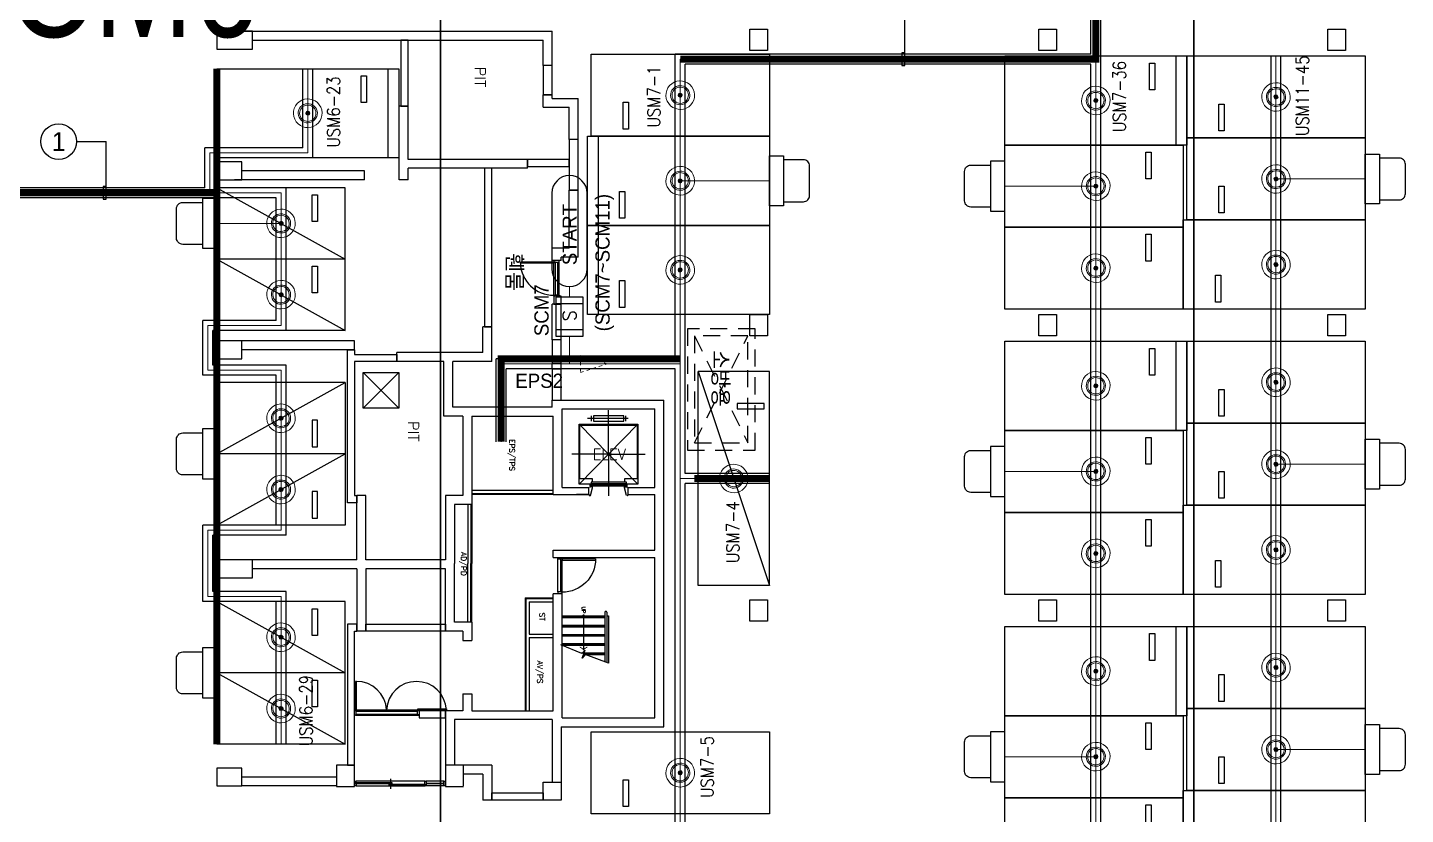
# Model space of a CAD drawing. Header units: millimetres. Extents: x 116443 to 620443, y -399357 to -63957.
# Drawn here: x 288701 to 327323, y -195281 to -173214 of the extents above; entities that cross this region are included whole.
import ezdxf
from ezdxf.enums import TextEntityAlignment as Align

# ---------------------------------------------------------------- set-up
doc = ezdxf.new("R2010")
doc.units = ezdxf.units.MM
doc.header["$LTSCALE"] = 600
for name, pattern in [('AUDIT_D_080121100638-0', [0]), ('H1', [1, 0.5, -0.5]), ('HIDD', [1.3, 0.8, -0.5])]:
    doc.linetypes.add(name, pattern=pattern)
for name, color, linetype, lineweight in [('1-주차면센서', 3, 'Continuous', 15), ('SD-배선', 6, 'Continuous', 0), ('TIS-TEXT', 7, 'Continuous', 18), ('주차관제', 4, 'Continuous', 158)]:
    doc.layers.add(name, color=color, linetype=linetype, lineweight=lineweight)
for name, color, linetype in [('2-주차안내등', 2, 'Continuous'), ('PARKING', 7, 'Continuous'), ('RACY WAY', 1, 'Continuous'), ('SD', 7, 'AUDIT_D_080121100638-0'), ('SD4', 1, 'Continuous'), ('z', 8, 'Continuous'), ('레이스웨이', 6, 'Continuous'), ('유도관제-TEXT', 7, 'Continuous'), ('유도관제-공간표시등', 2, 'Continuous'), ('유도관제-구역제어장치', 2, 'Continuous'), ('유도관제-통신', 6, 'Continuous')]:
    doc.layers.add(name, color=color, linetype=linetype)
doc.styles.add('GHS', font='romans.shx', dxfattribs={"bigfont": 'ghs.shx'})
doc.styles.add('H', font='', dxfattribs={"width": 0.85})
doc.styles.add('돋움', font='')
doc.styles.get('H').set_extended_font_data('HY울릉도M')
doc.styles.get('돋움').set_extended_font_data('Dotum')

# ---------------------------------------------------------------- blocks, each defined once
blk = doc.blocks.new('주차-일반형')
at = {"layer": 'z', "color": 8, "linetype": 'Continuous', "flags": 128}
blk.add_lwpolyline([(0, 5100), (2300, 5100), (2300, 100), (0, 100)], close=True, dxfattribs=at)
at = {"layer": 'z', "color": 8, "linetype": 'Continuous'}
blk.add_lwpolyline([(950, 4050), (200, 4050), (200, 4200), (950, 4200)], close=True, dxfattribs=at)
blk = doc.blocks.new('주차-확장형')
at = {"layer": 'z', "color": 8, "linetype": 'Continuous'}
blk.add_line((0, 300), (2500, 300), dxfattribs=at)
at = {"layer": 'z', "color": 8, "linetype": 'Continuous', "flags": 128}
for points in [[(2500, 0), (0, 0), (0, 5100), (2500, 5100)], [(1550, 1050), (2300, 1050), (2300, 900), (1550, 900)]]:
    blk.add_lwpolyline(points, close=True, dxfattribs=at)
blk = doc.blocks.new('주차-경형')
at = {"layer": 'z', "color": 8}
blk.add_lwpolyline([(2000, 3600), (0, 3600), (0, 0), (2000, 3600), (2000, 0), (0, 0)], dxfattribs=at)
at = {"layer": 'z', "color": 8, "linetype": 'Continuous'}
blk.add_lwpolyline([(950, 2675), (200, 2675), (200, 2825), (950, 2825)], close=True, dxfattribs=at)
blk = doc.blocks.new('지하-천창소방')
at = {"layer": 'z', "color": 8, "linetype": 'HIDD'}
for p, q in [((-1500, -750), (1500, 750)), ((1500, -750), (-1500, 750))]:
    blk.add_line(p, q, dxfattribs=at)
for points in [[(1700, -950), (1700, 950), (-1700, 950), (-1700, -950)], [(1500, -750), (1500, 750), (-1500, 750), (-1500, -750)]]:
    blk.add_lwpolyline(points, close=True, dxfattribs=at)
at = {"layer": 'z', "color": 8, "linetype": 'HIDD', "style": 'GHS'}
blk.add_text('소방용', height=500, dxfattribs=at).set_placement((-1096, -284))
blk = doc.blocks.new('주차-평형')
at = {"layer": 'z', "color": 8, "flags": 128}
blk.add_lwpolyline([(6000, 2000), (0, 2000), (0, 0), (6000, 2000), (6000, 0), (0, 0)], dxfattribs=at)
at = {"layer": 'z', "color": 8, "linetype": 'Continuous'}
blk.add_lwpolyline([(1050, 1100), (1050, 1850), (900, 1850), (900, 1100)], close=True, dxfattribs=at)
blk = doc.blocks.new('eq-el-011-D-P')
at = {"layer": 'z', "color": 8}
for p, q in [((-485, 1975), (-485, 1825)), ((0, 894), (0, 2135)), ((485, 1825), (485, 1975)), ((825, 1735), (-825, 53)), ((-825, 1735), (825, 53)), ((-825, 53), (-825, 1735)), ((-825, 1735), (825, 1735)), ((550, 1900), (-585, 1900)), ((825, 1735), (825, 53)), ((0, 894), (-1025, 894)), ((0, 894), (0, -272)), ((0, 894), (1025, 894)), ((-450, 53), (-825, 53)), ((-460, 65), (-450, 65)), ((-450, 65), (-450, 53)), ((0, 115), (0, 75)), ((0, 40), (0, 0)), ((450, 65), (460, 65)), ((460, 65), (450, 65)), ((450, 53), (450, 65)), ((825, 53), (450, 53)), ((-540, -235), (-540, -260)), ((-535, -265), (-514, -265)), ((-520, -20), (-520, -35)), ((-455, -15), (-515, -15)), ((-509, -261), (-450, -46)), ((-450, -44), (-450, -20)), ((450, -44), (450, -20)), ((509, -261), (450, -46)), ((455, -15), (515, -15)), ((535, -265), (514, -265)), ((520, -20), (520, -35)), ((540, -235), (540, -260))]:
    blk.add_line(p, q, dxfattribs=at)
for points in [[(-425, 1975), (-425, 1825), (425, 1825), (425, 1975)], [(-510, 40), (510, 40), (510, 0), (-510, 0)], [(500, 75), (500, 115), (-490, 115), (-490, 75)]]:
    blk.add_lwpolyline(points, close=True, dxfattribs=at)
blk.add_lwpolyline([(-460, 125), (-450, 125), (-450, 210), (-800, 210), (-800, 1710), (800, 1710), (800, 210), (450, 210), (450, 125), (460, 125)], dxfattribs=at)
for centre, start, end in [((-535, -260), 180, 270), ((-515, -20), 90, 180), ((-514, -260), 270, 344.7449), ((-455, -20), 0, 90), ((-455, -44), 344.7449, 360), ((455, -20), 90, 180), ((455, -44), 180, 195.2551), ((514, -260), 195.2551, 270), ((515, -20), 0, 90), ((535, -260), 270, 0)]:
    blk.add_arc(centre, 5, start, end, dxfattribs=at)
blk = doc.blocks.new('99코아-기준층$0$SD-A-1000-민영')
at = {"layer": 'z', "color": 8}
for p, q in [((-75, 0), (-75, 939)), ((-40, 940), (-40, 0)), ((-1020, 0), (-1010, 0)), ((0, 0), (-10, 0)), ((-1010, -120), (-1020, -120)), ((-980, 0), (-70, 0)), ((-965, -40), (-55, -40)), ((-965, -120), (-55, -120)), ((-40, 0), (-75, 0)), ((-10, -120), (0, -120))]:
    blk.add_line(p, q, dxfattribs=at)
for points in [[(-1010, -30), (-1010, 0), (-980, 0), (-980, -40), (-965, -40), (-965, -120), (-1010, -120), (-1010, -95)], [(-10, -30), (-10, 0), (-40, 0), (-40, -40), (-55, -40), (-55, -120), (-10, -120), (-10, -95)]]:
    blk.add_lwpolyline(points, dxfattribs=at)
blk.add_arc((-40, 0), 940, 90, 180, dxfattribs=at)
blk = doc.blocks.new('A$C290E0136')
at = {"layer": 'z', "color": 8}
for p, q in [((30, 200), (930, 200)), ((30, 50), (970, 50)), ((45, 160), (955, 160)), ((45, 90), (955, 90))]:
    blk.add_line(p, q, dxfattribs=at)
for points in [[(970, 200), (930, 200), (930, 1140), (970, 1140)], [(30, 200), (30, 160), (45, 160), (45, 90), (30, 50), (0, 50), (0, 200)], [(970, 200), (970, 160), (955, 160), (955, 90), (970, 50), (1000, 50), (1000, 200)]]:
    blk.add_lwpolyline(points, close=True, dxfattribs=at)
blk.add_arc((965, 206), 935, 92.1383, 180.3524, dxfattribs=at)
blk = doc.blocks.new('sa654f6s5d')
at = {"layer": 'z', "color": 8, "linetype": 'Continuous', "ltscale": 0.5}
for p, q in [((109233, 77963, 0), (110233, 76963, 0)), ((110233, 77963, 0), (109233, 76963, 0))]:
    blk.add_line(p, q, dxfattribs=at)
at = {"layer": 'z', "color": 8, "linetype": 'Continuous', "ltscale": 0.5, "elevation": 0}
blk.add_lwpolyline([(110233, 76963), (109233, 76963), (109233, 77963), (110233, 77963), (110233, 76963)], dxfattribs=at)
blk = doc.blocks.new('TIS-주차면센서(확대)')
at = {"layer": '1-주차면센서'}
blk.add_hatch(color=256, dxfattribs=at).paths.add_polyline_path([(43.5, 0, 1), (-43.5, 0, 1)])
h = blk.add_hatch(color=256, dxfattribs=at)
edge = h.paths.add_edge_path()
edge.add_arc((0, 0), 43.5, 0, 360)
for radius in [303.5, 203.5, 173.5, 43.5]:
    blk.add_circle((0, 0), radius, dxfattribs=at)
blk = doc.blocks.new('공간표시등')
at = {"layer": '2-주차안내등'}
blk.add_lwpolyline([(-228, 337), (-546, 337, 0.414214), (-646, 237), (-646, -237, 0.414214), (-546, -337), (-228, -337)], format="xyb", close=True, dxfattribs=at)
blk.add_lwpolyline([(-228, -401), (-228, 401), (0, 401), (0, -401)], close=True, dxfattribs=at)
blk = doc.blocks.new('유도관제')
at = {"layer": 'RACY WAY', "ltscale": 0.3}
for p, q in [((318505, -173961), (318505, -163851)), ((318785, -260181, 0), (318785, -163851)), ((306855, -182506), (306855, -173961)), ((318505, -173961), (306855, -173961)), ((323555, -221251, 0), (323555, -174011)), ((323835, -220971, 0), (323835, -174011)), ((296415, -176587, 0), (296415, -174367)), ((296695, -176867, 0), (296695, -174367)), ((307135, -185721), (307135, -174241)), ((318505, -174241), (307135, -174241)), ((318505, -260181), (318505, -174241)), ((296415, -176587, 0), (293674, -176587, 0)), ((293674, -177705, 0), (293674, -176587, 0)), ((296695, -176867, 0), (293954, -176867, 0)), ((293954, -177705, 0), (293954, -176867, 0)), ((293674, -177705, 0), (284445, -177705, 0)), ((295665, -177985, 0), (284445, -177985, 0)), ((295945, -177705), (293954, -177705, 0)), ((295665, -181425, 0), (295665, -177985, 0)), ((295945, -181705, 0), (295945, -177705)), ((295665, -181425, 0), (293611, -181425, 0)), ((293611, -182965, 0), (293611, -181425, 0)), ((295945, -181705, 0), (293891, -181705, 0)), ((293891, -182685, 0), (293891, -181705, 0)), ((295945, -182685, 0), (293891, -182685, 0)), ((295945, -187451, 0), (295945, -182685, 0)), ((306855, -182506), (301836, -182506)), ((301836, -184828), (301836, -182506)), ((295665, -182965, 0), (293611, -182965, 0)), ((295665, -187171, 0), (295665, -182965, 0)), ((306855, -182786), (302116, -182786)), ((302116, -184828), (302116, -182786)), ((306855, -230921), (306855, -182786)), ((309495, -185721), (307135, -185721)), ((309495, -186001), (307135, -186001)), ((307135, -217721, 0), (307135, -186001)), ((295665, -187171), (293611, -187171, 0)), ((293611, -189311, 0), (293611, -187171, 0)), ((295945, -187451, 0), (293891, -187451, 0)), ((293891, -189031, 0), (293891, -187451, 0)), ((295945, -189031), (293891, -189031, 0)), ((295945, -193311, 0), (295945, -189031, 0)), ((295665, -189311), (293611, -189311, 0)), ((295665, -193311, 0), (295665, -189311, 0))]:
    blk.add_line(p, q, dxfattribs=at)
at = {"layer": 'SD', "color": 4, "ltscale": 0.3}
for p, q in [((303397, -177859), (303397, -179981)), ((304386, -179981), (304386, -177859))]:
    blk.add_line(p, q, dxfattribs=at)
for centre, start, end in [((303891, -177859), 360, 180), ((303891, -179981), 180, 360)]:
    blk.add_arc(centre, 494, start, end, dxfattribs=at)
at = {"layer": 'SD-배선', "ltscale": 0.3}
for p, q in [((318645, -260321, 0), (318645, -163711)), ((306995, -231061, 0), (306995, -174101)), ((318645, -174101), (306995, -174101)), ((323695, -221111, 0), (323695, -174011)), ((296555, -176727), (296555, -174367)), ((296555, -176727, 0), (293814, -176727, 0)), ((293814, -177845, 0), (293814, -176727, 0)), ((309495, -177511), (306995, -177511)), ((316095, -177661), (318645, -177661)), ((326195, -177461), (323695, -177461)), ((295805, -177845, 0), (284305, -177845, 0)), ((295805, -181565), (295805, -177845)), ((294005, -178705), (295805, -178705)), ((303891, -180776), (303891, -180476)), ((295805, -181565, 0), (293751, -181565, 0)), ((293751, -182825, 0), (293751, -181565, 0)), ((303891, -181865), (303891, -182646)), ((306995, -182646), (301976, -182646)), ((301976, -184828), (301976, -182646)), ((303709, -182646), (304950, -182646)), ((295805, -182825, 0), (293751, -182825, 0)), ((295805, -187311), (295805, -182825)), ((294005, -185171), (295805, -185171)), ((316095, -185661), (318645, -185661)), ((326195, -185461), (323695, -185461)), ((309495, -185861), (306995, -185861)), ((295805, -187311, 0), (293751, -187311, 0)), ((293751, -189171), (293751, -187311, 0)), ((295805, -189171, 0), (293751, -189171, 0)), ((295805, -193311), (295805, -189171)), ((294005, -191311), (295805, -191311)), ((326195, -193461), (323695, -193461)), ((316095, -193661), (318645, -193661))]:
    blk.add_line(p, q, dxfattribs=at)
at = {"layer": 'SD-배선', "linetype": 'H1', "ltscale": 0.3}
for p, q in [((304202, -182410), (304202, -182883)), ((304950, -182646), (304202, -182410)), ((304202, -182883), (304950, -182646))]:
    blk.add_line(p, q, dxfattribs=at)
at = {"layer": 'SD4', "ltscale": 0.3}
blk.add_circle((289573, -176412, 0), 500, dxfattribs=at)
at = {"layer": '유도관제-TEXT', "color": 1, "ltscale": 0.3}
for p, q in [((313290, -173923), (313290, -172668)), ((290073, -176412, 0), (290908, -176412, 0)), ((290908, -177667, 0), (290908, -176412, 0))]:
    blk.add_line(p, q, dxfattribs=at)
blk.add_lwpolyline([(313290, -174278), (313290, -173923), (313204, -173923), (313204, -174278)], close=True, dxfattribs=at)
at = {"layer": '유도관제-TEXT', "color": 1, "ltscale": 0.3, "elevation": 0}
blk.add_lwpolyline([(290908, -178023), (290908, -177667), (290822, -177667), (290822, -178023)], close=True, dxfattribs=at)
at = {"layer": '유도관제-구역제어장치', "ltscale": 0.3}
for p, q in [((303504, -180776), (303504, -181865)), ((304278, -180776), (303504, -180776)), ((303504, -180957), (304278, -180957)), ((304278, -181865), (304278, -180776)), ((303504, -181683), (304278, -181683)), ((303504, -181865), (304278, -181865))]:
    blk.add_line(p, q, dxfattribs=at)
at = {"layer": 'PARKING', "xscale": 1.319999999436676, "yscale": 1.320000000298023, "zscale": 1.319999999948777}
for p, rotation in [((306995, -175111), 36.24765589264658), ((318645, -175261), 36.24765589264658), ((323695, -175161), 36.24765589264658), ((296555, -175617), 36.24765589264658), ((306995, -177511), 36.24765589264658), ((318645, -177661), 36.24765589264658), ((323695, -177461), 36.24765589264658), ((295805, -178705), 36.24765589264658), ((306995, -180011), 36.24765589264658), ((318645, -179961), 36.24765589264658), ((323695, -179861), 36.24765589264658), ((295805, -180705), 36.24765589264658), ((323695, -183161), 36.24765589264658), ((318645, -183261), 36.24765589264658), ((295805, -184171), 36.24765589264658), ((323695, -185461), 36.24765589264658), ((308495, -185861), 126.2476558926466), ((318645, -185661), 36.24765589264658), ((295805, -186171), 36.24765589264658), ((323695, -187861), 36.24765589264658), ((318645, -187961), 36.24765589264658), ((295805, -190311), 36.24765589264658), ((318645, -191261), 36.24765589264658), ((323695, -191161), 36.24765589264658), ((295805, -192311), 36.24765589264658), ((318645, -193661), 36.24765589264658), ((323695, -193461), 36.24765589264658), ((306995, -194111), 36.24765589264658)]:
    blk.add_blockref('TIS-주차면센서(확대)', p, dxfattribs=dict(at, rotation=rotation))
at = {"layer": '유도관제-공간표시등', "ltscale": 0.3, "yscale": 1.746523059904575, "zscale": 1.746523057621223}
for p, xscale, rotation in [((309495, -177511), 1.746523060499175, 180.000000000001), ((326195, -177461), 1.746523060499175, 180.000000000001), ((316095, -177661), -1.746523060499175, 179.9999999999989), ((294005, -178705), -1.746523060499175, 179.9999999999989), ((294005, -185171), -1.746523060499175, 179.9999999999989), ((316095, -185661), -1.746523060499175, 179.9999999999989), ((326195, -185461), 1.746523060499175, 180.000000000001), ((294005, -191311), -1.746523060499175, 179.9999999999989), ((316095, -193661), -1.746523060499175, 179.9999999999989), ((326195, -193461), 1.746523060499175, 180.000000000001)]:
    blk.add_blockref('공간표시등', p, dxfattribs=dict(at, xscale=xscale, rotation=rotation))
at = {"layer": 'SD', "color": 0, "ltscale": 0.3, "style": '돋움'}
blk.add_text('1', height=528, dxfattribs=at).set_placement((289573, -176412, 0), align=Align.MIDDLE)
for s, p in [('(SCM7~SCM11)', (305017, -181733, 0)), ('START', (304096, -179877)), ('SCM7', (303307, -181868, 0))]:
    blk.add_text(s, height=400, rotation=90, dxfattribs=at).set_placement(p)
at = {"layer": 'SD', "color": 1, "ltscale": 0.3, "style": '돋움'}
blk.add_text('EPS2', height=400, rotation=360, dxfattribs=at).set_placement((302372, -183320, 0))
at = {"layer": 'TIS-TEXT', "color": 6, "ltscale": 0.3, "style": 'GHS', "width": 0.85}
blk.add_text('USM11-45', height=360, rotation=90, dxfattribs=at).set_placement((324435, -175124), align=Align.MIDDLE)
at = {"layer": 'TIS-TEXT', "color": 1, "ltscale": 0.3, "style": 'GHS', "width": 0.85}
for s, p in [('USM7-1', (306256, -175148)), ('USM7-36', (319306, -175148)), ('USM7-4', (308468, -187364)), ('USM7-5', (307750, -193949))]:
    blk.add_text(s, height=360, rotation=90, dxfattribs=at).set_placement(p, align=Align.MIDDLE)
at = {"layer": 'TIS-TEXT', "color": 7, "ltscale": 0.3, "style": 'GHS', "width": 0.85}
for s, p in [('USM6-23', (297277, -175581)), ('USM6-29', (296504, -192367))]:
    blk.add_text(s, height=360, rotation=90, dxfattribs=at).set_placement(p, align=Align.MIDDLE)
at = {"layer": '유도관제-구역제어장치', "ltscale": 0.3, "style": 'GHS', "width": 1}
blk.add_text('S', height=367, rotation=90, dxfattribs=at).set_placement((303891, -181294), align=Align.MIDDLE_CENTER)

msp = doc.modelspace()

# ---------------------------------------------------------------- linework, layer by layer
at = {"layer": 'z', "color": 8}
for p, q in [((294004.9, -173315.7), (303404.9, -173315.7, 0)), ((295004.9, -173565.7, 0), (303154.9, -173565.7, 0)), ((298144.9, -177480.7), (294504.9, -177480.7)), ((297864.9, -182000.7), (294704.9, -182000.7)), ((303654.9, -181970.7), (303404.9, -181970.7)), ((303654.9, -182630.7), (303404.9, -182630.7)), ((303654.9, -183660.7), (306534.9, -183660.7)), ((306534.9, -192820.7), (306534.9, -183660.7)), ((303434.9, -186310.7), (303434.9, -184110.7)), ((303684.9, -186110.7), (303684.9, -183910.7)), ((303684.9, -183910.7), (306284.9, -183910.7)), ((306284.9, -186110.7), (306284.9, -183910.7)), ((303684.9, -186110.7), (304434.9, -186110.7)), ((304434.9, -186310.7), (304434.9, -186110.7)), ((305534.9, -186110.7), (306284.9, -186110.7)), ((305534.9, -186310.7), (305534.9, -186110.7)), ((300899.9, -186340.7), (300414.9, -186340.7)), ((300414.9, -186340.7), (300414.9, -188140.7)), ((303434.9, -186200.7), (301149.9, -186200.7)), ((303434.9, -186290.7), (301149.9, -186290.7)), ((303434.9, -186310.7), (301149.9, -186310.7)), ((303434.9, -186310.7), (304434.9, -186310.7)), ((304434.9, -186310.7), (304084.9, -186310.7)), ((305534.9, -186310.7), (306284.9, -186310.7)), ((306284.9, -187870.7), (306284.9, -186310.7)), ((300664.9, -186590.7), (300664.9, -188240.7)), ((301149.9, -186590.7), (300664.9, -186590.7)), ((301040, -186590.7), (301040, -188242.5)), ((301130, -186590.7), (301130, -188242.5)), ((301149.9, -186590.7), (301149.9, -188240.7)), ((303434.9, -188070.7), (303434.9, -187870.7)), ((303434.9, -187870.7), (306284.9, -187870.7)), ((303434.9, -188070.7), (306284.9, -188070.7)), ((306284.9, -192570.7), (306284.9, -188070.7)), ((297934.9, -188140.7), (294004.9, -188140.7)), ((297934.9, -188390.7), (295004.9, -188390.7)), ((300414.9, -190140.7), (300414.9, -188390.7)), ((300664.9, -189890.7), (300664.9, -188240.7)), ((301040, -189890.7), (301040, -188238.9)), ((301130, -189890.7), (301130, -188238.9)), ((301149.9, -189890.7), (301149.9, -188240.7)), ((302649.9, -189205.7), (302649.9, -192370.7)), ((302649.9, -189205.7), (303434.9, -189205.7)), ((302669.9, -189225.7), (302669.9, -192370.7)), ((302669.9, -189225.7), (303434.9, -189225.7)), ((303434.9, -192370.7), (303434.9, -189090.7)), ((303684.9, -189090.7), (303434.9, -189090.7)), ((303684.9, -192570.7), (303684.9, -189090.7)), ((302759.9, -189315.7), (302759.9, -190225.7)), ((302759.9, -189315.7), (303434.9, -189315.7)), ((304884.9, -189610.7), (304884.9, -191001.8)), ((304934.9, -189610.7), (304934.9, -191020.1)), ((301149.9, -189890.7), (300664.9, -189890.7)), ((303684.9, -189710.7), (304884.9, -189710.7)), ((303684.9, -189725.7), (304884.9, -189725.7)), ((303684.9, -189740.7), (304884.9, -189740.7)), ((303684.9, -189755.7), (304884.9, -189755.7)), ((303684.9, -189970.7), (304884.9, -189970.7)), ((303684.9, -189985.7), (304884.9, -189985.7)), ((303684.9, -190000.7), (304884.9, -190000.7)), ((303684.9, -190015.7), (304884.9, -190015.7)), ((304284.9, -189710.7), (304284.9, -190669.6)), ((304934.9, -189710.7), (304984.9, -189710.7)), ((304984.9, -189710.7), (304984.9, -191038.4)), ((300899.9, -190140.7), (300414.9, -190140.7)), ((302759.9, -190225.7), (303434.9, -190225.7)), ((302759.9, -190315.7), (302759.9, -192370.7)), ((302759.9, -190315.7), (303434.9, -190315.7)), ((303684.9, -190230.7), (304884.9, -190230.7)), ((303684.9, -190245.7), (304884.9, -190245.7)), ((303684.9, -190260.7), (304884.9, -190260.7)), ((303684.9, -190275.7), (304884.9, -190275.7)), ((303684.9, -190490.7), (304884.9, -190490.7)), ((303684.9, -190505.7), (304884.9, -190505.7)), ((303684.9, -190520.7), (304884.9, -190520.7)), ((303684.9, -190535.7), (304884.9, -190535.7)), ((304205.6, -190750.7), (304884.9, -190750.7)), ((304279.8, -190795.7), (304884.9, -190795.7)), ((304285.5, -190780.7), (304884.9, -190780.7)), ((304291.2, -190765.7), (304884.9, -190765.7)), ((297889.9, -192500.7), (299639.9, -192500.7)), ((297904.9, -192385.7), (299624.9, -192385.7)), ((297904.9, -192465.7), (299624.9, -192465.7)), ((297919.9, -192350.7), (299639.9, -192350.7)), ((303684.9, -192570.7), (306284.9, -192570.7)), ((303654.9, -192820.7), (306534.9, -192820.7)), ((297364.9, -194480.7), (294704.9, -194480.7)), ((297874.9, -194480.7), (297874.9, -194350.7)), ((297874.9, -194350.7), (297914.9, -194350.7)), ((297914.9, -194480.7), (297874.9, -194480.7)), ((297899.9, -194375.7), (297899.9, -194425.7)), ((297899.9, -194375.7), (297914.9, -194375.7)), ((297914.9, -194425.7), (297899.9, -194425.7)), ((297909.9, -194420.7), (297909.9, -194380.7)), ((297909.9, -194380.7), (297979.9, -194380.7)), ((298909.9, -194420.7), (297909.9, -194420.7)), ((299849.9, -194350.7), (297914.9, -194350.7)), ((297914.9, -194375.7), (297914.9, -194350.7)), ((297914.9, -194425.7), (297914.9, -194480.7)), ((297914.9, -194480.7), (299849.9, -194480.7)), ((297979.9, -194380.7), (297979.9, -194420.7)), ((297979.9, -194380.7), (298909.9, -194380.7)), ((298839.9, -194400.7), (297979.9, -194400.7)), ((298839.9, -194380.7), (298839.9, -194420.7)), ((298839.9, -194470.7), (298839.9, -194430.7)), ((298839.9, -194430.7), (298909.9, -194430.7)), ((299839.9, -194470.7), (298839.9, -194470.7)), ((298874.9, -194284.9), (298874.9, -194559.2)), ((298909.9, -194380.7), (298909.9, -194420.7)), ((298909.9, -194430.7), (298909.9, -194470.7)), ((298909.9, -194430.7), (299839.9, -194430.7)), ((298909.9, -194450.7), (299769.9, -194450.7)), ((299769.9, -194430.7), (299769.9, -194470.7)), ((299799.9, -194430.7), (299839.9, -194430.7)), ((299834.9, -194430.7), (299834.9, -194350.7)), ((299834.9, -194350.7), (299874.9, -194350.7)), ((299834.9, -194430.7), (299849.9, -194430.7)), ((299849.9, -194470.7), (299834.9, -194470.7)), ((299834.9, -194470.7), (299834.9, -194480.7)), ((299874.9, -194480.7), (299834.9, -194480.7)), ((299849.9, -194350.7), (299839.9, -194350.7)), ((299839.9, -194430.7), (299839.9, -194470.7)), ((299839.9, -194480.7), (299849.9, -194480.7)), ((299849.9, -194470.7), (299849.9, -194430.7)), ((299874.9, -194350.7), (299874.9, -194480.7)), ((300364.9, -194350.7), (299874.9, -194350.7)), ((300364.9, -194409.7), (299874.9, -194409.7)), ((300364.9, -194421.7), (299874.9, -194421.7)), ((300364.9, -194480.7), (299874.9, -194480.7))]:
    msp.add_line(p, q, dxfattribs=at)
at = {"layer": 'z', "color": 8, "ltscale": 5000}
for p, q in [((303404.9, -174280.7), (303404.9, -173315.7)), ((303154.9, -174280.7), (303154.9, -173565.7)), ((303404.9, -174280.7), (303154.9, -174280.7)), ((303404.9, -175100.7), (303154.9, -175100.7)), ((303154.9, -175450.7), (303154.9, -175100.7)), ((303404.9, -175200.7), (303404.9, -175100.7)), ((303404.9, -175200.7), (304134.9, -175200.7)), ((304134.9, -176355.7), (304134.9, -175200.7)), ((299114.9, -177480.7), (299114.9, -175420.7)), ((299364.9, -175420.7), (299114.9, -175420.7)), ((299364.9, -176910.7), (299364.9, -175420.7)), ((303154.9, -175450.7), (303884.9, -175450.7)), ((303884.9, -176355.7), (303884.9, -175450.7)), ((304134.9, -176355.7), (303884.9, -176355.7)), ((298144.9, -177230.7), (294704.9, -177230.7)), ((298144.9, -177480.7), (298144.9, -177230.7)), ((302709.9, -176910.7), (299364.9, -176910.7)), ((299364.9, -177480.7), (299364.9, -177160.7)), ((302709.9, -177160.7), (299364.9, -177160.7)), ((302709.9, -177160.7), (302709.9, -176910.7)), ((299364.9, -177480.7), (299114.9, -177480.7)), ((304134.9, -177775.7), (303884.9, -177775.7)), ((303884.9, -179400.7), (303884.9, -177775.7)), ((304134.9, -179650.7), (304134.9, -177775.7)), ((303884.9, -179400.7), (303404.9, -179400.7)), ((303404.9, -179750.7), (303404.9, -179400.7)), ((303654.9, -179750.7), (303404.9, -179750.7)), ((304134.9, -179650.7), (303654.9, -179650.7)), ((303654.9, -179750.7), (303654.9, -179650.7)), ((303654.9, -180970.7), (303404.9, -180970.7)), ((303404.9, -181970.7), (303404.9, -180970.7)), ((303654.9, -181970.7), (303654.9, -180970.7)), ((301709.9, -181605.7), (301459.9, -181605.7)), ((301459.9, -182330.7), (301459.9, -181605.7)), ((301709.9, -182580.7), (301709.9, -181605.7)), ((297864.9, -182250.7), (294704.9, -182250.7)), ((297864.9, -182250.7), (297864.9, -182000.7)), ((301459.9, -182330.7), (299054.9, -182330.7)), ((299054.9, -182580.7), (299054.9, -182330.7)), ((300369.9, -182580.7), (299054.9, -182580.7)), ((300369.9, -184110.7), (300369.9, -182580.7)), ((301709.9, -182580.7), (300619.9, -182580.7)), ((300619.9, -183860.7), (300619.9, -182580.7)), ((303404.9, -182790.7), (303404.9, -182630.7)), ((303654.9, -182790.7), (303654.9, -182630.7)), ((303654.9, -182790.7), (303404.9, -182790.7)), ((303404.9, -183860.7), (303404.9, -183660.7)), ((303404.9, -183660.7), (303654.9, -183660.7)), ((300899.9, -184110.7), (300369.9, -184110.7)), ((303404.9, -183860.7), (300619.9, -183860.7)), ((300899.9, -184110.7), (300899.9, -186340.7)), ((301149.9, -184110.7), (301149.9, -186590.7)), ((301149.9, -184110.7), (303434.9, -184110.7)), ((297934.9, -188140.7), (297934.9, -186340.7)), ((298184.9, -186340.7), (297934.9, -186340.7)), ((298184.9, -188140.7), (298184.9, -186340.7)), ((297934.9, -188390.7), (297934.9, -190140.7)), ((300414.9, -188140.7), (298184.9, -188140.7)), ((298184.9, -188390.7), (298184.9, -190140.7)), ((300414.9, -188390.7), (298184.9, -188390.7)), ((301149.9, -189890.7), (301149.9, -190400.7)), ((298184.9, -190140.7), (297934.9, -190140.7)), ((300899.9, -190140.7), (300899.9, -190400.7)), ((300899.9, -190400.7), (301049.9, -190400.7)), ((301049.9, -190400.7), (301149.9, -190400.7)), ((300899.9, -191900.7), (300899.9, -192370.7)), ((300899.9, -191900.7), (301049.9, -191900.7)), ((301049.9, -191900.7), (301149.9, -191900.7)), ((301149.9, -191900.7), (301149.9, -192370.7)), ((300419.9, -192370.7), (300419.9, -194100.7)), ((300899.9, -192370.7), (300419.9, -192370.7)), ((300669.9, -192620.7), (300669.9, -193900.7)), ((303404.9, -192620.7), (300669.9, -192620.7)), ((301149.9, -192370.7), (303434.9, -192370.7)), ((303404.9, -192620.7), (303404.9, -194375.7)), ((303654.9, -192820.7), (303654.9, -194375.7)), ((297364.9, -194230.7), (294704.9, -194230.7)), ((301709.9, -193900.7), (300669.9, -193900.7)), ((301459.9, -194150.7), (300919.9, -194150.7)), ((301459.9, -194150.7), (301459.9, -194875.7)), ((301709.9, -193900.7), (301709.9, -194875.7)), ((301709.9, -194875.7), (301459.9, -194875.7))]:
    msp.add_line(p, q, dxfattribs=at)
at = {"layer": 'z', "color": 8}
for points in [[(295004.9, -173815.7), (295004.9, -173315.7), (294004.9, -173315.7), (294004.9, -173815.7)], [(308944.9, -173860.7), (308944.9, -173260.7), (309444.9, -173260.7), (309444.9, -173860.7)], [(317044.9, -173860.7), (317044.9, -173260.7), (317544.9, -173260.7), (317544.9, -173860.7)], [(325144.9, -173860.7), (325144.9, -173260.7), (325644.9, -173260.7), (325644.9, -173860.7)], [(299164.9, -173565.7), (299164.9, -175420.7), (299364.9, -175420.7), (299364.9, -173565.7)], [(303154.9, -174280.7), (303154.9, -175100.7), (303404.9, -175100.7), (303404.9, -174280.7)], [(303884.9, -176355.7), (303884.9, -177775.7), (304134.9, -177775.7), (304134.9, -176355.7)], [(294704.9, -177480.7), (294704.9, -176980.7), (294004.9, -176980.7), (294004.9, -177480.7)], [(301509.9, -177160.7), (301509.9, -181605.7), (301709.9, -181605.7), (301709.9, -177160.7)], [(303884.9, -176910.7), (302709.9, -176910.7), (302709.9, -177110.7), (303884.9, -177110.7)], [(303454.9, -180750.7), (303454.9, -180970.7), (303654.9, -180970.7), (303654.9, -180750.7)], [(317044.9, -181860.7), (317044.9, -181260.7), (317544.9, -181260.7), (317544.9, -181860.7)], [(325144.9, -181860.7), (325144.9, -181260.7), (325644.9, -181260.7), (325644.9, -181860.7)], [(294704.9, -182500.7), (294704.9, -182000.7), (294004.9, -182000.7), (294004.9, -182500.7)], [(303404.9, -181970.7), (303404.9, -182630.7), (303654.9, -182630.7), (303654.9, -181970.7)], [(303404.9, -182790.7), (303404.9, -183660.7), (303654.9, -183660.7), (303654.9, -182790.7)], [(308944.9, -189860.7), (308944.9, -189260.7), (309444.9, -189260.7), (309444.9, -189860.7)], [(317044.9, -189860.7), (317044.9, -189260.7), (317544.9, -189260.7), (317544.9, -189860.7)], [(325144.9, -189860.7), (325144.9, -189260.7), (325644.9, -189260.7), (325644.9, -189860.7)], [(298184.9, -189940.7), (300414.9, -189940.7), (300414.9, -190140.7), (298184.9, -190140.7)], [(297889.9, -192350.7), (297919.9, -192350.7), (297919.9, -191550.7), (297889.9, -191550.7)], [(299639.9, -192350.7), (299639.9, -192320.7), (300439.9, -192320.7), (300439.9, -192350.7)], [(300409.9, -194480.7), (300364.9, -194480.7), (300364.9, -194350.7), (300409.9, -194350.7)], [(303654.9, -194375.7), (303654.9, -194875.7), (303154.9, -194875.7), (303154.9, -194375.7)], [(301709.9, -194675.7), (303154.9, -194675.7), (303154.9, -194875.7), (301709.9, -194875.7)]]:
    msp.add_lwpolyline(points, close=True, dxfattribs=at)
at = {"layer": 'z', "color": 8, "elevation": 0}
msp.add_lwpolyline([(308944.9, -181860.7), (308944.9, -181260.7), (309444.9, -181260.7), (309444.9, -181860.7)], close=True, dxfattribs=at)
at = {"layer": 'z', "color": 8}
for points in [[(297934.9, -186540.7), (297664.9, -186540.7), (297664.9, -182250.7), (297864.9, -182250.7), (297864.9, -182380.7), (299054.9, -182380.7), (299054.9, -182580.7), (297864.9, -182580.7), (297864.9, -186340.7), (297934.9, -186340.7), (297934.9, -186540.7)], [(295004.9, -188140.7), (294004.9, -188140.7), (294004.9, -188640.7), (295004.9, -188640.7), (295004.9, -188140.7)], [(297934.9, -189940.7), (297664.9, -189940.7), (297664.9, -193900.7), (297864.9, -193900.7), (297864.9, -190140.7), (297934.9, -190140.7), (297934.9, -189940.7)], [(304984.9, -191038.4), (304330.5, -190798.6), (304242.1, -190895.2), (304327.7, -190669.4), (304240.6, -190764.9), (303644.6, -190524.2)], [(297864.9, -192385.7), (297864.9, -192350.7), (297889.9, -192350.7), (297889.9, -192385.7), (297904.9, -192385.7), (297904.9, -192465.7), (297904.9, -192465.7), (297889.9, -192500.7), (297864.9, -192500.7), (297864.9, -192465.7)], [(299664.9, -192385.7), (299664.9, -192350.7), (299639.9, -192350.7), (299639.9, -192385.7), (299624.9, -192385.7), (299624.9, -192465.7), (299624.9, -192465.7), (299639.9, -192500.7), (299664.9, -192500.7), (299664.9, -192465.7)], [(300419.9, -192370.7), (299674.9, -192370.7), (299674.9, -192570.7), (300419.9, -192570.7), (300419.9, -192370.7)], [(294704.9, -193980.7), (294004.9, -193980.7), (294004.9, -194480.7), (294704.9, -194480.7), (294704.9, -193980.7)], [(297864.9, -194500.7), (297864.9, -193900.7), (297364.9, -193900.7), (297364.9, -194500.7), (297864.9, -194500.7)], [(300919.9, -194480.7), (300919.9, -193900.7), (300419.9, -193900.7), (300419.9, -194500.7), (300919.9, -194500.7)]]:
    msp.add_lwpolyline(points, dxfattribs=at)
at = {"layer": 'z', "color": 8, "const_width": 40}
msp.add_lwpolyline([(304304.9, -189710.7, -1), (304264.9, -189710.7, -1)], format="xyb", close=True, dxfattribs=at)
at = {"layer": 'z', "color": 8}
for centre, radius, start, end in [((304909.9, -189610.7), 25, 0, 180), ((297922.1, -192394.7), 844, 2.98878, 90.14542), ((299602.4, -192389), 838.4, 2.61809, 177.38216)]:
    msp.add_arc(centre, radius, start, end, dxfattribs=at)
for points in [[(304284.9, -190640.9, 0), (304284.9, -190669.6, 0), (304186.1, -190570.6, 0), (304172.5, -190589.8, 0)], [(304284.9, -190640.9, 0), (304284.9, -190669.6, 0), (304383.8, -190570.6, 0), (304397.3, -190589.8, 0)]]:
    msp.add_solid(points, dxfattribs=at)
at = {"layer": '레이스웨이', "color": 6, "lineweight": 30}
for p, q in [((321390.9, -168028.7), (321390.9, -223097.4)), ((300272.6, -169972.3), (300272.6, -234712.2))]:
    msp.add_line(p, q, dxfattribs=at)
at = {"layer": '주차관제', "color": 140, "const_width": 200}
for points in [[(306994.9, -174100.7), (307393.8, -174100.7), (318644.9, -174100.7), (318644.9, -163710.7)], [(284304.9, -177845), (294004.9, -177845), (294004.9, -177845), (294004.9, -177845), (294004.9, -177845)], [(309494.9, -185860.7), (307393.8, -185860.7)]]:
    msp.add_lwpolyline(points, dxfattribs=at)
at = {"layer": '주차관제', "color": 1, "const_width": 200}
for points in [[(306994.9, -174100.7), (318644.9, -174100.7), (318644.9, -163710.7)], [(284304.9, -177845), (294004.9, -177845)]]:
    msp.add_lwpolyline(points, dxfattribs=at)
at = {"layer": '주차관제', "color": 140, "elevation": 0}
for points, const_width in [([(294004.9, -174367.3), (294004.9, -193310.7)], 200), ([(296554.9, -175617.3), (294004.9, -175617.3)], 1), ([(295804.9, -178705), (294004.9, -178705)], 1), ([(295804.9, -180705), (294004.9, -180705)], 1), ([(301976.4, -184827.7), (301976.4, -182506.5), (306994.9, -182506.5)], 200), ([(295804.9, -184170.7), (294004.9, -184170.7)], 1), ([(295804.9, -186170.7), (294004.9, -186170.7)], 1), ([(295804.9, -190310.7), (294004.9, -190310.7)], 1), ([(295804.9, -192310.7), (294004.9, -192310.7)], 1)]:
    msp.add_lwpolyline(points, dxfattribs=dict(at, const_width=const_width))

# ---------------------------------------------------------------- block references
at = {"layer": 'z', "color": 8}
msp.add_blockref('sa654f6s5d', (188875.5, -260850.4, 0), dxfattribs=at)
at = {"layer": 'z', "color": 8, "linetype": 'Continuous'}
for p, rotation in [((309594.9, -176260.7), 89.9999999999999), ((326294.9, -176310.7), 89.9999999999999), ((326294.9, -178610.7), 89.9999999999999), ((315994.9, -176510.7), 270), ((315994.9, -178810.7), 270), ((326294.9, -184310.7), 89.9999999999999), ((315994.9, -184510.7), 270), ((326294.9, -186610.7), 89.9999999999999), ((315994.9, -186810.7), 270), ((326294.9, -192310.7), 89.9999999999999), ((326294.9, -194610.7), 89.9999999999999), ((315994.9, -192510.7), 270), ((309594.9, -195260.7), 89.9999999999999), ((315994.9, -194810.7), 270)]:
    msp.add_blockref('주차-일반형', p, dxfattribs=dict(at, rotation=rotation))
at = {"layer": 'z', "color": 8}
for name, p, rotation in [('주차-확장형', (321194.9, -176510.7), 89.9999999999999), ('주차-확장형', (299104.9, -176867.3), 89.9999999999999), ('주차-확장형', (304394.9, -176260.7), 270), ('주차-경형', (294004.9, -177705), 270), ('주차-확장형', (304394.9, -178760.7), 270), ('주차-확장형', (321094.9, -178610.7), 270), ('주차-경형', (294004.9, -179705), 270), ('지하-천창소방', (308144.9, -183360.7), 270), ('주차-확장형', (321194.9, -184510.7), 89.9999999999999), ('주차-평형', (307494.9, -182860.7), 270), ('주차-확장형', (321094.9, -186610.7), 270), ('주차-경형', (294004.9, -189310.7), 270), ('주차-확장형', (321194.9, -192510.7), 89.9999999999999), ('주차-경형', (294004.9, -191310.7), 270), ('주차-확장형', (321094.9, -194610.7), 270)]:
    msp.add_blockref(name, p, dxfattribs=dict(at, rotation=rotation))
at = {"layer": 'z', "color": 8, "ltscale": 2.5, "rotation": 89.99999999999993}
msp.add_blockref('A$C290E0136', (303654.9, -180750.7), dxfattribs=at)
at = {"layer": 'z', "color": 8, "xscale": -1}
for name, p, rotation in [('주차-경형', (294004.9, -185170.7), 270), ('주차-경형', (294004.9, -187170.7), 270), ('99코아-기준층$0$SD-A-1000-민영', (303684.9, -188070.7), 269.9999999999999)]:
    msp.add_blockref(name, p, dxfattribs=dict(at, rotation=rotation))
at = {"layer": 'z', "color": 8, "extrusion": (0, 0, -1), "xscale": -1, "zscale": -1}
msp.add_blockref('eq-el-011-D-P', (-304984.9, -186075.7), dxfattribs=at)
at = {"layer": '유도관제-통신'}
msp.add_blockref('유도관제', (0, 0), dxfattribs=at)

# ---------------------------------------------------------------- texts
at = {"layer": 'z', "color": 8, "style": 'GHS'}
for s, height, p in [('PIT', 300, (301390.2, -174601)), ('휀룸', 500, (302335.2, -180072)), ('PIT', 300, (299514.7, -184535.2)), ('EPS/TPS', 150, (302281.8, -185202.1, 0)), ('AD/PD', 150, (300926.4, -188254.7, 0)), ('ST', 150, (303124.7, -189735.7)), ('AV/PS', 150, (303064.5, -191288.4, 0))]:
    msp.add_text(s, height=height, rotation=270, dxfattribs=at).set_placement(p, align=Align.MIDDLE_CENTER)
msp.add_text('ELEV', height=300, dxfattribs=at).set_placement((305008, -185182.4), align=Align.MIDDLE)
msp.add_text('UP', height=100, rotation=270, dxfattribs=at).set_placement((304286.9, -189544.3), align=Align.MIDDLE)
at = {"layer": '레이스웨이', "color": 6, "lineweight": 30, "style": 'H', "width": 0.85}
msp.add_text('SCM6', height=3000, dxfattribs=at).set_placement((285924.2, -173479.3))

doc.saveas('drawing.dxf')
